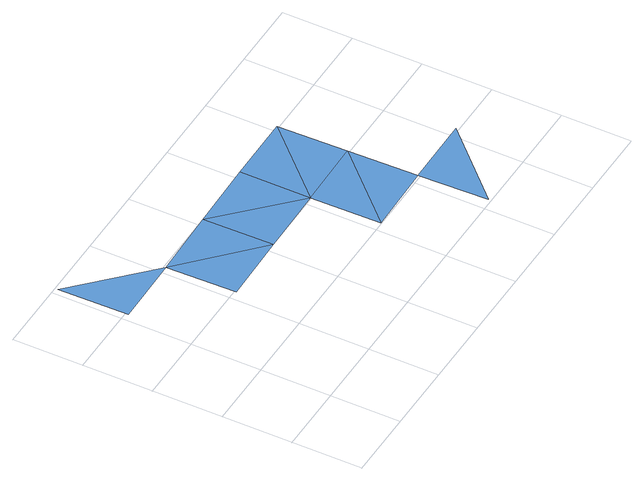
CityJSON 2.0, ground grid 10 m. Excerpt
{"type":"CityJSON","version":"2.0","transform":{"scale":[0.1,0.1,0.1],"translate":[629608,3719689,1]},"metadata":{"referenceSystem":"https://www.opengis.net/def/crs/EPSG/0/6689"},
"CityObjects":{
"waterbody1":{"type":"WaterBody","attributes":{"name":"福岡県津波浸水想定図","class":"1140","function":"2","WaterBodyTsunamiRiskAttribute.description":"1","WaterBodyTsunamiRiskAttribute.rank":"3"},"geometry":[{"type":"MultiSurface","lod":"1","boundaries":[[[0,1,2]],[[0,3,4]],[[0,4,5]],[[6,7,8]]]}]},
"waterbody2":{"type":"WaterBody","attributes":{"name":"福岡県津波浸水想定図","class":"1140","function":"2","WaterBodyTsunamiRiskAttribute.description":"1","WaterBodyTsunamiRiskAttribute.rank":"2"},"geometry":[{"type":"MultiSurface","lod":"1","boundaries":[[[5,4,9]],[[5,9,10]],[[11,12,9]],[[7,12,11]]]}]},
"waterbody3":{"type":"WaterBody","attributes":{"name":"福岡県津波浸水想定図","class":"1140","function":"2","WaterBodyTsunamiRiskAttribute.description":"1","WaterBodyTsunamiRiskAttribute.rank":"1"},"geometry":[{"type":"MultiSurface","lod":"1","boundaries":[[[10,9,13]],[[9,12,13]]]}]}
},
"vertices":[
[110,297,7],[8,395,8],[10,295,8],[112,197,8],[212,199,8],[210,299,9],[514,104,7],[414,103,7],[416,3,9],
[312,201,7],[310,301,9],[314,101,7],[412,203,7],
[410,303,6]
]}
